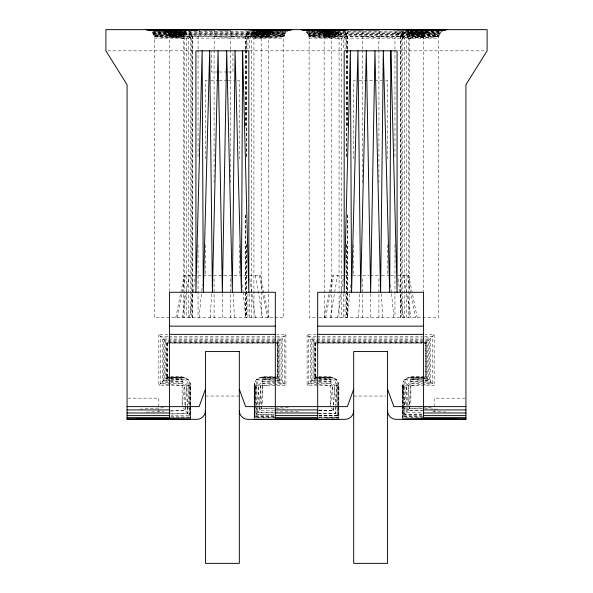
<?xml version="1.0" encoding="UTF-8"?>
<svg xmlns="http://www.w3.org/2000/svg" width="593" height="593" viewBox="0 0 593 593"><rect width="100%" height="100%" fill="white"/><g stroke="black" fill="none" stroke-linecap="round" stroke-linejoin="round"><path stroke-width="0.44" stroke-dasharray="2.96 2.22" d="M274.515 417.85L254.338 417.813L254.434 385.45C254.323 373.849 270.364 376.948 277.442 376.978L285.908 385.45L254.145 385.45L254.145 418.421M402.395 418.421L402.395 385.45L434.158 385.45L425.692 376.978C418.614 376.948 402.573 373.849 402.684 385.45L402.588 417.813L422.779 417.754M190.523 406.227L190.472 417.969L170.258 417.857M190.523 405.323L190.605 385.45C189.982 373.886 174.757 376.918 167.308 376.978L158.842 385.45L190.605 385.45L190.605 419.333M325.853 418.065L338.722 417.969L338.773 406.227M338.773 405.323L338.855 385.45C338.232 373.886 323.007 376.918 315.558 376.978L307.092 385.45L338.855 385.45L338.855 418.421M256.517 406.242L256.472 414.374L254.338 417.813L274.648 417.657M256.524 405.338L256.621 379.461L279.963 379.505L279.963 340.567L164.787 340.567L164.787 379.505L188.129 379.461L187.744 405.315M404.767 406.242L404.722 414.374L402.588 417.813L402.684 383.256M404.774 405.338L404.871 379.461L428.213 379.505L428.213 340.567L313.037 340.567L313.037 379.505L336.379 379.461L335.994 405.315M190.183 406.294L190.472 417.969L190.42 406.227M190.183 405.382L190.316 383.256M338.433 406.294L338.722 417.969L318.545 417.932M338.433 405.382L338.566 383.256M170.925 417.309L190.108 417.168L189.16 415.626L189.471 381.217M318.967 417.316L338.358 417.168L337.41 415.626L337.721 381.217M214.651 30.673L214.088 49.226M362.901 30.673L362.338 49.226M258.007 406.19L257.888 412.506L256.472 414.374L273.951 414.648M258.022 405.286L258.378 385.45L256.621 379.461L262.617 381.217L282.527 382.07L282.527 338.003L162.223 338.003L162.223 382.07L182.133 383.256L184.327 385.45L185.046 405.093M422.083 414.729L404.722 414.374L406.138 412.506L406.257 406.19M406.272 405.286L406.628 385.45L404.871 379.461L410.867 381.217L430.777 382.07L430.777 338.003L310.473 338.003L310.473 382.07L330.383 383.256L332.577 385.45L333.296 405.093M187.722 406.22L187.581 413.447L189.16 415.626L170.895 415.626M335.972 406.22L335.831 413.447L337.41 415.626L319.064 415.886M274.396 412.706L257.888 412.506L259.704 410.215L260.423 385.45L262.617 383.256L282.527 382.07M430.777 382.07L410.867 383.256L408.673 385.45L407.954 410.215L406.138 412.506L422.698 412.639M185.038 30.673L183.815 34.535L183.556 38.122L183.556 317.678M333.288 30.673L332.065 34.535L331.806 38.122L331.806 317.678M185.446 405.99L185.238 410.452L187.581 413.447L170.161 414.07M185.483 405.093L186.372 385.45L188.129 379.461L182.133 381.217L162.223 382.07M318.3 413.655L335.831 413.447L333.488 410.452L333.696 405.99M333.733 405.093L334.622 385.45L336.379 379.461L330.383 381.217L310.473 382.07M210.315 317.678L211.553 293.735M358.565 317.678L359.803 293.735M274.463 410.26L259.704 410.215L261.165 408.407L262.617 385.45L284.225 383.76L284.225 336.313L274.989 336.313M422.676 410.919L407.954 410.215L409.415 408.407L410.867 385.45L432.475 383.76L432.475 336.313L423.239 336.313M245.458 49.226C245.984 43.222 243.256 34.587 249.697 30.784L247.941 38.122L253.93 32.133L287.546 31.081L285.344 33.23L184.126 32.978L151.867 32.089L184.542 31.674L186.18 30.673L184.023 34.535L183.556 38.122L154.269 36.699L152.838 33.23L150.637 31.081M427.331 31.081L425.129 33.23L408.747 32.133L441.133 32.089L440.162 33.23L332.376 32.978L306.685 32.089L332.792 31.674L334.43 30.673L332.273 34.535L331.806 38.122L309.086 36.699L307.656 33.23L305.454 31.081L332.792 31.674L441.133 32.089L442.363 31.081L408.747 32.133L402.758 38.122L404.508 30.784L401.409 33.883L400.564 35.928L400.275 317.678M272.513 31.081L269.696 34.246L268.755 38.122L268.755 317.678M274.744 317.678L283.795 317.678L283.795 38.122L284.24 35.402L285.344 33.23L253.93 32.133L271.624 31.133M320.487 31.081L322.688 33.23L425.129 33.23L424.017 35.402L423.572 38.122L423.572 291.756M319.153 317.678L438.605 317.678L438.605 38.122L439.057 35.402L440.162 33.23L408.747 32.133L426.441 31.133M199.078 317.678L201.657 291.897M201.746 290.978L202.391 284.529M347.328 317.678L349.722 293.735M349.818 292.816L350.641 284.529M182.229 405.708L184.327 385.45M330.479 405.708L332.577 385.45M254.434 383.256L254.338 417.813M189.426 317.678L194.912 278.925M337.676 317.678L343.162 278.925M182.021 317.678L189.36 275.322M330.271 317.678L337.61 275.322M177.366 317.678L185.55 275.322M325.616 317.678L333.8 275.322M175.78 317.678L184.253 275.322L222.835 275.322M324.03 317.678L332.503 275.322L343.666 275.322M230.662 49.226C229.765 42.941 232.011 36.84 230.67 30.673M378.912 49.226C378.015 42.941 380.261 36.84 378.92 30.673M199.693 30.673L198.121 36.277L198.047 49.226M347.943 30.673L346.371 36.277L346.297 49.226M247.941 38.122L253.93 30.784L253.93 317.678M402.758 38.122L408.747 30.784L408.747 317.678M246.703 49.226L246.703 38.122L248.334 36.277L247.237 31.674L260.623 32.978L284.729 34.246L153.454 34.246L184.126 32.978L185.312 31.674L286.315 32.089L260.623 32.978L259.712 30.673M394.953 49.226L394.953 38.122L396.584 36.277L395.487 31.674L408.873 32.978L439.546 34.246L308.271 34.246L332.376 32.978L333.562 31.674M192.725 317.678L192.725 38.122L191.591 33.883L188.492 30.784L190.242 38.122L184.253 32.133L165.669 31.081L166.907 32.089L271.283 32.089L253.93 32.133L270.312 33.23L253.93 33.883L249.697 38.122L249.697 49.226M285.344 33.23L253.93 33.883L269.207 35.402L253.93 35.928L251.736 38.122L251.736 317.678M425.129 33.23L408.747 33.883L404.508 38.122L404.508 317.678M440.162 33.23L408.747 33.883L424.017 35.402L408.747 35.928L406.553 38.122L406.553 317.678M168.049 334.622L158.842 334.622L167.308 343.095L277.442 343.095L285.908 334.622L276.701 334.622M316.299 334.622L307.092 334.622L315.558 343.095L425.692 343.095L434.158 334.622L424.951 334.622M248.334 36.277L261.194 38.122L283.914 36.699L183.674 36.277L153.943 35.402L184.253 33.883L167.871 33.23L184.253 32.133L166.907 32.089L168.983 35.402L184.253 33.883L188.492 38.122L188.492 317.678M347.542 49.226C347.016 43.222 349.744 34.587 343.303 30.784L345.059 38.122L339.07 32.133L322.688 33.23L323.793 35.402L339.07 33.883L343.303 38.122L343.303 49.226M253.93 35.928L268.874 36.699L253.93 38.122L283.914 36.699L253.93 35.928L284.24 35.402L253.93 33.883L284.729 34.246M408.747 35.928L423.691 36.699L408.747 38.122L438.731 36.699L408.747 35.928L439.057 35.402L408.747 33.883L439.546 34.246M276.768 380.847L281.193 380.736L281.193 339.337L163.557 339.337L163.557 380.736L169.746 380.313M170.636 380.246L182.133 379.461L165.758 378.534L165.758 341.538L278.992 341.538L278.992 378.534L262.617 379.461L275.886 380.372M425.018 380.847L429.443 380.736L429.443 339.337L311.807 339.337L311.807 380.736L317.996 380.313M318.886 380.246L330.383 379.461L314.008 378.534L314.008 341.538L427.242 341.538L427.242 378.534L410.867 379.461L424.136 380.372M139.918 409.148L164.698 407.673M269.207 35.402L168.983 35.402L169.309 36.699L184.253 35.928L186.447 38.122L186.447 317.678M424.017 35.402L323.793 35.402L324.126 36.699L339.07 35.928L341.264 38.122L341.264 317.678M322.688 33.23L339.07 33.883L308.76 35.402L331.872 36.277L438.731 36.699L409.444 38.122L396.584 36.277M186.372 378.112L166.863 377.43L166.863 342.643L277.887 342.643L277.887 377.43L258.378 378.112M334.622 378.112L315.113 377.43L315.113 342.643L426.137 342.643L426.137 377.43L406.628 378.112M146.464 412.142L164.002 411.379M170.465 411.097L185.238 410.452L185.075 405.99M332.065 34.535L308.76 35.402L339.07 35.928L309.086 36.699L309.205 317.678L318.256 317.678M253.93 33.883L269.696 34.246L168.486 34.246L184.253 33.883L152.838 33.23L184.253 32.133L152.453 31.14M408.747 33.883L424.514 34.246L323.304 34.246L339.07 33.883L307.656 33.23L339.07 32.133L321.376 31.133M408.673 385.45L409.415 408.407L422.179 408.006M423.091 407.977L432.201 407.688M183.815 34.535L153.943 35.402L184.253 35.928L154.269 36.699L154.395 317.678L273.847 317.678M407.962 30.673L408.873 32.978L441.133 32.089M298.457 411.401L257.888 412.506L257.681 407.991M318.738 410.853L333.488 410.452L333.325 405.99M165.758 378.534L182.133 378.112L170.754 377.971M314.008 378.534L330.383 378.112L319.004 377.971M275.886 380.869L262.617 381.217L258.378 385.45L259.704 410.215M424.136 380.869L410.867 381.217L406.628 385.45L407.954 410.215L422.676 410.141M260.423 385.45L261.165 408.407L274.085 408.073M275.011 408.051L288.85 407.695M167.908 336.313L160.525 336.313L160.525 383.76L182.133 383.256M316.158 336.313L308.775 336.313L308.775 383.76L330.383 383.256M422.083 413.981L404.722 414.374L404.389 406.242M285.73 31.125L260.208 31.674L252.981 31.14M331.872 36.277L309.086 36.699L339.07 38.122L324.126 36.699L324.245 317.678M422.498 416.434L403.092 416.805L402.684 385.45M439.613 31.133L408.458 31.674L401.231 31.14M183.674 36.277L154.269 36.699L184.253 38.122L169.309 36.699L169.428 291.756M274.107 416.531L254.842 416.805L254.434 385.45M153.454 34.246L184.253 33.883M308.271 34.246L339.07 33.883M260.423 377.267L275.804 377.118L262.617 376.978L262.617 405.708M275.752 377.949L262.617 378.112L278.992 378.534M276.627 377.941L278.376 377.919L278.376 342.154L166.374 342.154L166.374 377.919L169.872 377.963M408.673 377.267L424.054 377.118L410.867 376.978L410.867 405.708M424.002 377.949L410.867 378.112L427.242 378.534M424.877 377.941L426.626 377.919L426.626 342.154L314.624 342.154L314.624 377.919L318.122 377.963M274.01 414.173L256.472 414.374L256.213 408.051M307.656 33.23L332.376 32.978M166.863 377.43L184.327 377.267M315.113 377.43L332.577 377.267M152.838 33.23L184.126 32.978M167.189 377.096L169.828 377.074L167.189 377.096L167.189 342.976M315.439 377.096L318.078 377.074L315.439 377.096L315.439 342.976M253.93 32.133L286.315 32.089M408.747 32.133L426.093 32.089L321.717 32.089L339.07 32.133L307.27 31.14M185.312 31.674L153.387 31.133M167.871 33.23L270.312 33.23M169.309 36.699L268.874 36.699M324.126 36.699L423.691 36.699M154.395 38.122L283.795 38.122M309.205 38.122L438.605 38.122M107.733 50.828L195.208 50.828M249.601 50.828L342.939 50.828M398.385 50.828L485.259 50.828M218.231 72.005L211.783 72.005L211.783 51.747M219.151 72.005L227.438 72.005M228.357 72.005L232.967 72.005L232.967 51.747M207.261 80.478L205.43 80.478L205.43 158.968M210.93 80.478L218.254 80.478M219.173 80.478L227.416 80.478M228.327 80.478L233.82 80.478M237.489 80.478L239.32 80.478L239.32 158.968M355.511 80.478L353.68 80.478L353.68 158.968M359.18 80.478L382.07 80.478M385.739 80.478L387.57 80.478L387.57 158.968M223.746 275.322L260.497 275.322L268.97 317.678M345.422 275.322L350.685 275.322M352.487 275.322L359.84 275.322M362.553 275.322L369.254 275.322M370.165 275.322L378.697 275.322M381.41 275.322L388.763 275.322M390.565 275.322L395.827 275.322M397.584 275.322L408.747 275.322L417.22 317.678M168.835 336.313L274.07 336.313M317.085 336.313L422.32 336.313M169.027 342.976L273.877 342.976M274.804 342.976L277.561 342.976L277.561 377.096M317.277 342.976L422.127 342.976M423.054 342.976L425.811 342.976L425.811 377.096M205.43 396.042L239.32 396.042M353.68 396.042L385.739 396.042M127.977 398.155L158.842 398.155L158.842 411.972M465.023 398.155L434.158 398.155L434.158 411.972M273.966 415.641L255.576 415.641L255.279 381.217M319.019 415.634L337.41 415.626L336.379 385.45M422.097 415.634L403.826 415.641L403.529 381.217M306.685 32.089L339.07 32.133M151.867 32.089L184.253 32.133M318.73 410.408L333.488 410.452L331.42 407.902M274.114 416.886L254.842 416.805L255.279 385.45L256.176 407.146M319.086 417.079L338.358 417.168L338.143 406.294M170.161 413.314L187.581 413.447L187.269 406.22M410.867 377.267L426.137 377.43M262.617 377.267L277.887 377.43M170.465 410.319L185.238 410.452L183.17 407.902M330.383 377.267L318.96 377.141L330.383 376.978L330.383 406.628M182.133 377.267L170.71 377.141L182.133 376.978L182.133 406.628M318.411 413.239L335.831 413.447L335.519 406.22M422.498 417.057L403.092 416.805L403.529 385.45L404.352 405.338M319.012 415.345L337.41 415.626M410.867 383.256L432.475 383.76M262.617 383.256L284.225 383.76M170.925 416.694L190.108 417.168L189.893 406.294M311.807 380.736L317.996 380.891M318.886 380.921L330.383 381.217L334.622 385.45L335.482 405.315M163.557 380.736L169.746 380.891M170.636 380.921L182.133 381.217L186.372 385.45L187.232 405.315M409.415 408.407L424.002 408.799M424.907 408.822L437.671 409.163M261.165 408.407L275.812 408.822M276.731 408.844L287.716 409.155M318.841 410.037L333.488 410.452M323.793 35.402L339.07 35.928M168.983 35.402L184.253 35.928M432.801 411.401L448.441 412.15M425.018 380.432L429.443 380.736M276.768 380.432L281.193 380.736M308.775 383.76L330.383 385.45M160.525 383.76L182.133 385.45M362.367 36.277L378.912 38.122M214.117 36.277L230.662 38.122M395.976 32.978L409.185 34.535L439.057 35.402L409.378 36.277L396.346 34.535M247.726 32.978L260.935 34.535L284.24 35.402L261.128 36.277L248.096 34.535M379.498 36.277L394.953 38.122M231.248 36.277L246.703 38.122M345.059 38.122L339.07 30.784L339.07 317.678M190.242 38.122L184.253 30.784L184.253 317.678M408.873 32.978L409.444 38.122L409.444 317.678M260.623 32.978L261.194 38.122L261.194 317.678M407.45 275.322L415.634 317.678M259.2 275.322L267.384 317.678M403.64 275.322L410.979 317.678M255.39 275.322L262.729 317.678M398.088 278.925L403.574 317.678M249.838 278.925L255.324 317.678M390.609 284.529L391.432 292.816M391.528 293.735L393.922 317.678M242.359 284.529L243.004 290.978M243.093 291.897L245.672 317.678M381.447 293.735L382.685 317.678M233.197 293.735L234.435 317.678M404.871 385.45L405.805 405.286M405.842 406.19L406.138 412.506M256.621 385.45L257.636 407.095M188.129 385.45L189.16 415.626M337.721 385.45L338.121 405.382M189.471 385.45L189.871 405.382M338.566 385.45L338.662 405.323M338.67 406.227L338.722 417.969M190.316 385.45L190.412 405.323M434.158 334.622L434.158 385.45M425.692 343.095L425.692 376.978M402.758 32.133L402.758 317.678M401.409 33.883L401.409 317.678M400.564 35.928L400.564 317.678M394.953 50.153L394.953 156.611M394.953 244.546L394.953 317.678M387.57 244.85L387.57 275.322M378.912 50.153L378.912 182.525M378.912 278.799L378.912 317.678M370.625 293.735L370.625 317.678M362.338 50.153L362.338 182.525M362.338 278.799L362.338 317.678M353.68 244.85L353.68 275.322M347.542 50.153L347.542 127.91M347.542 214.925L347.542 317.678M347.253 35.928L347.253 49.226M347.253 50.153L347.253 127.91M347.253 214.925L347.253 317.678M346.408 33.883L346.408 49.226M346.408 50.153L346.408 156.611M346.408 244.546L346.408 317.678M346.297 50.153L346.297 156.611M346.297 244.546L346.297 317.678M345.059 32.133L345.059 49.226M345.059 293.609L345.059 317.678M343.303 293.609L343.303 317.678M315.558 343.095L315.558 376.978M307.092 334.622L307.092 385.45M285.908 334.622L285.908 385.45M277.442 343.095L277.442 376.978M249.697 293.609L249.697 317.678M247.941 32.133L247.941 49.226M247.941 293.609L247.941 317.678M246.703 50.153L246.703 156.611M246.703 244.546L246.703 317.678M246.592 33.883L246.592 49.226M246.592 50.153L246.592 156.611M246.592 244.546L246.592 317.678M245.747 35.928L245.747 49.226M245.747 50.153L245.747 127.91M245.747 214.925L245.747 317.678M245.458 50.153L245.458 127.91M245.458 214.925L245.458 317.678M239.32 244.85L239.32 275.322M230.662 50.153L230.662 182.525M230.662 278.799L230.662 317.678M222.375 293.735L222.375 317.678M214.088 50.153L214.088 182.525M214.088 278.799L214.088 317.678M205.43 244.85L205.43 275.322M198.047 50.153L198.047 156.611M198.047 244.546L198.047 317.678M192.436 35.928L192.436 317.678M191.591 33.883L191.591 317.678M190.242 32.133L190.242 317.678M167.308 343.095L167.308 376.978M158.842 334.622L158.842 385.45"/><path stroke-width="0.89" d="M205.43 410.867C205.46 415.396 201.494 419.362 196.958 419.333L127.072 419.333L127.072 84.717L105.895 50.828L105.895 29.65L487.105 29.65L487.105 50.828L465.928 84.717L465.928 419.333L396.042 419.333C391.506 419.362 387.54 415.396 387.57 410.867M353.68 410.867C353.71 415.396 349.744 419.362 345.208 419.333L247.792 419.333C243.256 419.362 239.29 415.396 239.32 410.867M205.43 389.26L199.115 406.628L127.072 406.628M353.68 389.26L347.365 406.628L245.635 406.628L239.32 389.26M185.594 29.998L186.432 29.65M333.844 29.998L334.682 29.65M251.736 29.939L292.267 29.65L245.05 29.65L246.006 29.998M406.553 29.939L447.078 29.65L393.3 29.65L394.256 29.998M160.955 29.65L277.227 29.65M432.045 29.65L315.772 29.65M202.087 29.954L214.851 29.998M350.337 29.954L363.101 29.998M217.549 29.939L230.447 29.998M365.799 29.939L378.697 29.998M248.734 29.946L290.577 29.82L253.93 29.65L275.537 29.82M396.984 29.946L445.395 29.82L418.525 29.946M197.617 29.954L145.922 29.65L200.293 29.998M345.867 29.954L300.733 29.65L348.543 29.998M174.475 29.946L147.605 29.82L186.447 29.939M324.601 29.946L302.423 29.82L341.264 29.939M456.721 418.954L402.395 419.251L465.928 419.333M253.93 29.939L290.577 29.82M408.747 29.939L445.395 29.82M127.072 419.333L190.605 419.251L136.279 418.954M435.544 418.954L402.395 419.333M169.428 326.15L275.322 326.15M317.678 326.15L423.572 326.15M169.428 334.363L275.322 334.363M317.678 334.363L423.572 334.363M465.928 406.628L393.885 406.628L387.57 389.26M127.072 409.919L169.428 409.919M275.322 409.919L317.678 409.919M423.572 409.919L465.928 409.919M127.072 412.98L169.428 412.98M275.322 412.98L317.678 412.98M423.572 412.98L465.928 412.98M127.072 415.611L169.428 415.611M275.322 415.611L317.678 415.611M423.572 415.611L465.928 415.611M127.072 417.635L169.428 417.635M275.322 417.635L317.678 417.635M423.572 417.635L465.928 417.635M127.072 418.903L169.428 418.903M275.322 418.903L317.678 418.903M423.572 418.903L465.928 418.903M157.456 418.954L190.605 419.333M302.423 29.82L339.07 29.939M147.605 29.82L184.253 29.939M406.568 29.65L407.406 29.998M258.318 29.65L259.156 29.998M334.259 29.739L335.386 29.998M186.009 29.739L187.136 29.998M423.572 419.333L423.572 292.267L317.678 292.267L317.678 419.333M338.855 419.333L254.145 419.333M275.322 419.333L275.322 292.267L169.428 292.267L169.428 419.333M242.604 50.828L241.425 292.267L235.065 50.828L232.345 292.267L226.696 50.828L222.375 292.267L218.054 50.828L212.405 292.267L209.685 50.828L203.325 292.267L202.146 50.828L195.92 292.267L195.92 50.828L248.83 50.828L248.83 292.267L242.604 50.828M390.854 50.828L389.675 292.267L383.315 50.828L380.595 292.267L374.946 50.828L370.625 292.267L366.304 50.828L360.655 292.267L357.935 50.828L351.575 292.267L350.396 50.828L344.17 292.267L344.17 50.828L397.08 50.828L397.08 292.267L390.854 50.828M239.32 351.567L205.43 351.567L205.43 563.35L239.32 563.35L239.32 351.567M387.57 351.567L353.68 351.567L353.68 563.35L387.57 563.35L387.57 351.567"/></g></svg>
